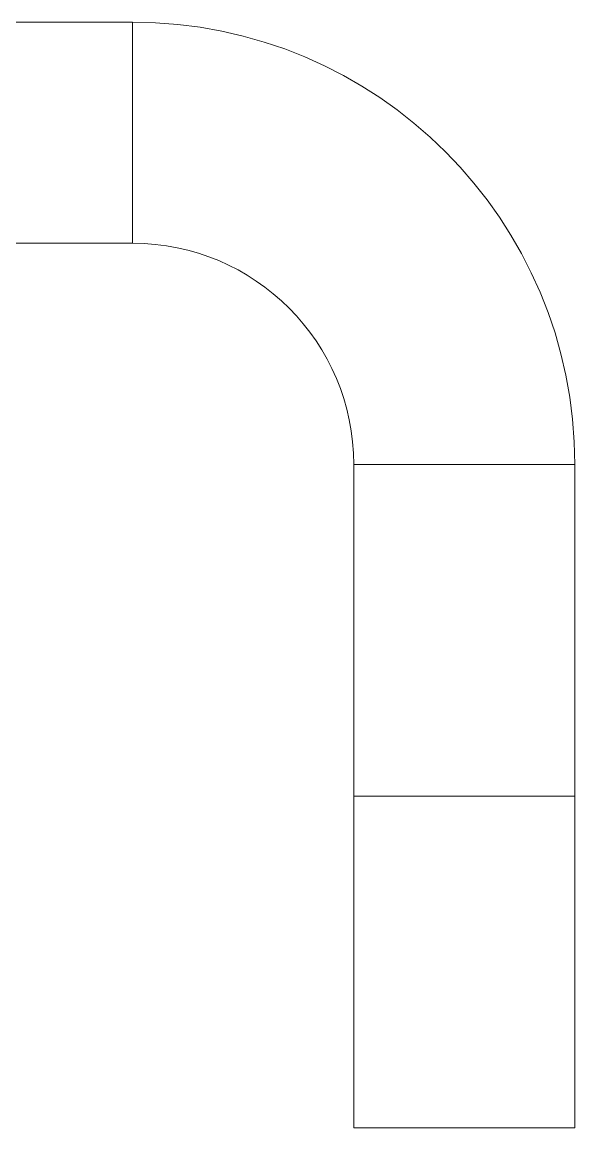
# Model space of a CAD drawing. Header units: millimetres. Extents: x 206 to 1899, y -454 to 296.
# Drawn here: x 659.373 to 659.685, y 61.113 to 61.738 of the extents above; entities that cross this region are included whole.
import ezdxf

# ---------------------------------------------------------------- set-up
doc = ezdxf.new("R2010")
doc.units = ezdxf.units.MM
doc.layers.add('细实线', color=7, linetype='Continuous', lineweight=15)

msp = doc.modelspace()

# ---------------------------------------------------------------- linework, layer by layer
at = {"layer": '细实线', "linetype": 'Continuous', "lineweight": 9}
for p, q in [((657.24768, 61.73773), (659.43518, 61.73773)), ((659.43518, 61.73773), (659.43518, 61.61273)), ((657.24768, 61.61273), (659.43518, 61.61273)), ((659.68518, 61.48773), (659.56018, 61.48773)), ((659.56018, 61.11273), (659.56018, 61.48773)), ((659.68518, 61.48773), (659.68518, 61.11273)), ((659.56018, 61.30023), (659.68518, 61.30023)), ((659.56018, 61.11273), (659.68518, 61.11273))]:
    msp.add_line(p, q, dxfattribs=at)
for radius in [0.25, 0.125]:
    msp.add_arc((659.43518, 61.48773), radius, 0, 90, dxfattribs=at)

doc.saveas('drawing.dxf')
